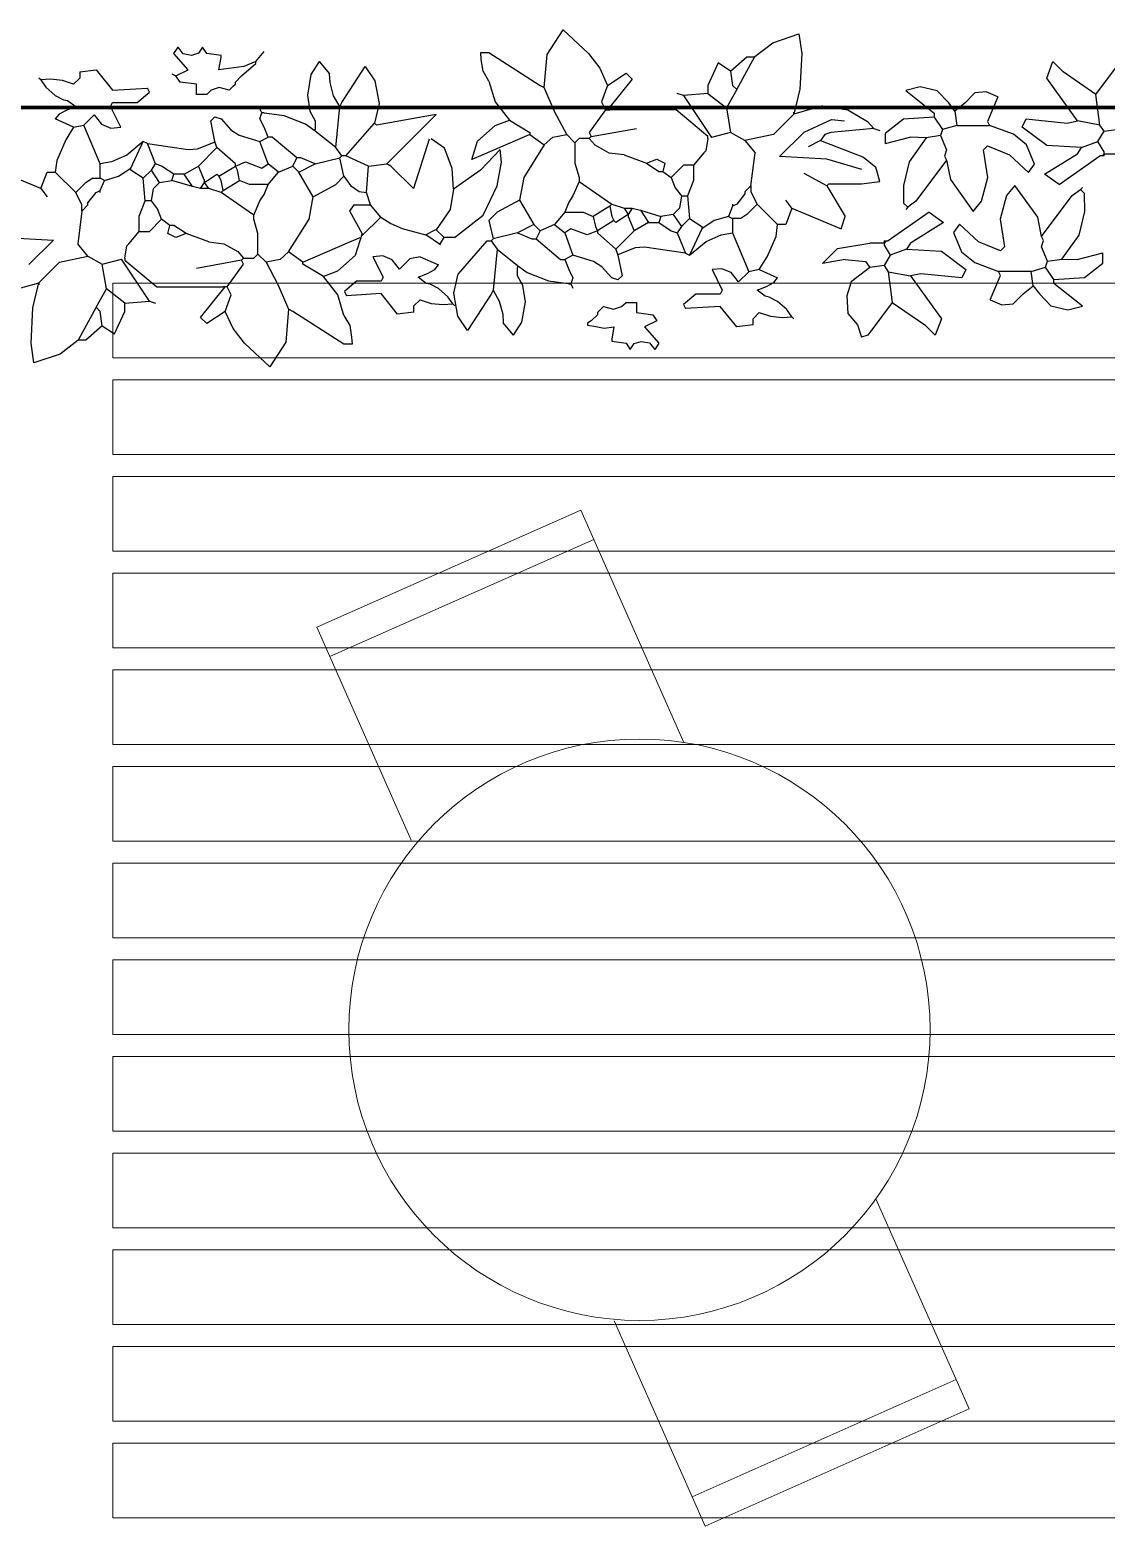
# Model space of a CAD drawing. Header units: inches. Extents: x 140.5 to 186.8, y 19 to 37.2.
# Drawn here: x 151.323 to 152.999, y 30.666 to 32.997 of the extents above; entities that cross this region are included whole.
import ezdxf

# ---------------------------------------------------------------- set-up
doc = ezdxf.new("R2010")
doc.units = ezdxf.units.IN
doc.header["$MEASUREMENT"] = 0
doc.layers.add('A-FLOR-FTPT', color=6, linetype='Continuous', lineweight=70)
doc.layers.add('A-FURN', color=8, linetype='Continuous', lineweight=18)
doc.layers.add('VERDE_siepe', color=96, linetype='Continuous')

# ---------------------------------------------------------------- blocks, each defined once
blk = doc.blocks.new('tavolo')
at = {"layer": 'A-FURN'}
for p, q in [((78.3228, -78.0557), (77.9115, -78.2382)), ((78.4757, -79.5469), (78.887, -79.3645))]:
    blk.add_line(p, q, dxfattribs=at)
for points in [[(78.4631, -78.372), (78.3026, -78.01), (77.8912, -78.1925), (78.0382, -78.5239)], [(78.3541, -79.2727), (78.496, -79.5926), (78.9073, -79.4102), (78.7621, -79.0828)]]:
    blk.add_lwpolyline(points, dxfattribs=at)
blk.add_circle((78.3938, -78.8194), 0.4528, dxfattribs=at)

msp = doc.modelspace()

# ---------------------------------------------------------------- linework, layer by layer
at = {"layer": 'A-FLOR-FTPT'}
msp.add_line((154.5176, 32.8759), (145.4476, 32.8759), dxfattribs=at)
at = {"layer": 'A-FURN'}
for p, q in [((154.0976, 32.6022), (151.4519, 32.6022)), ((151.4519, 32.4859), (151.4519, 32.6022)), ((151.4519, 32.4859), (154.0976, 32.4859)), ((154.0976, 32.4516), (151.4519, 32.4516)), ((151.4519, 32.3353), (151.4519, 32.4516)), ((151.4519, 32.3353), (154.0976, 32.3353)), ((154.0976, 32.301), (151.4519, 32.301)), ((151.4519, 32.1847), (151.4519, 32.301)), ((151.4519, 32.1847), (154.0976, 32.1847)), ((154.0976, 32.1504), (151.4519, 32.1504)), ((151.4519, 32.0341), (151.4519, 32.1504)), ((151.4519, 32.0341), (154.0976, 32.0341)), ((154.0976, 31.9999), (151.4519, 31.9999)), ((151.4519, 31.8835), (151.4519, 31.9999)), ((151.4519, 31.8835), (154.0976, 31.8835)), ((154.0976, 31.8493), (151.4519, 31.8493)), ((151.4519, 31.7329), (151.4519, 31.8493)), ((151.4519, 31.7329), (154.0976, 31.7329)), ((154.0976, 31.6987), (151.4519, 31.6987)), ((151.4519, 31.5823), (151.4519, 31.6987)), ((151.4519, 31.5823), (154.0976, 31.5823)), ((154.0976, 31.5481), (151.4519, 31.5481)), ((151.4519, 31.4317), (151.4519, 31.5481)), ((151.4519, 31.4317), (154.0976, 31.4317)), ((154.0976, 31.3975), (151.4519, 31.3975)), ((151.4519, 31.2812), (151.4519, 31.3975)), ((151.4519, 31.2812), (154.0976, 31.2812)), ((154.0976, 31.2469), (151.4519, 31.2469)), ((151.4519, 31.1306), (151.4519, 31.2469)), ((151.4519, 31.1306), (154.0976, 31.1306)), ((154.0976, 31.0963), (151.4519, 31.0963)), ((151.4519, 30.98), (151.4519, 31.0963)), ((151.4519, 30.98), (154.0976, 30.98)), ((154.0976, 30.9458), (151.4519, 30.9458)), ((151.4519, 30.8294), (151.4519, 30.9458)), ((151.4519, 30.8294), (154.0976, 30.8294)), ((154.0976, 30.7952), (151.4519, 30.7952)), ((151.4519, 30.6788), (151.4519, 30.7952)), ((151.4519, 30.6788), (154.0976, 30.6788))]:
    msp.add_line(p, q, dxfattribs=at)
at = {"layer": 'VERDE_siepe'}
for p, q in [((152.1283, 32.9582), (152.1532, 32.9966)), ((152.1532, 32.9966), (152.1927, 32.9598)), ((152.4798, 32.9767), (152.5208, 32.9905)), ((152.5208, 32.9905), (152.5252, 32.9598)), ((151.547, 32.96), (151.5534, 32.9696)), ((151.5694, 32.9345), (151.547, 32.96)), ((151.5615, 32.9592), (151.5534, 32.9696)), ((151.5746, 32.9569), (151.5615, 32.9592)), ((151.5855, 32.9603), (151.5746, 32.9569)), ((151.5917, 32.9696), (151.5855, 32.9603)), ((151.5981, 32.96), (151.5917, 32.9696)), ((151.6204, 32.9568), (151.5981, 32.96)), ((151.6204, 32.9536), (151.6204, 32.9568)), ((151.6746, 32.9473), (151.6874, 32.9632)), ((152.025, 32.9612), (152.0378, 32.9612)), ((152.0258, 32.9506), (152.025, 32.9612)), ((152.0378, 32.9612), (152.1175, 32.9102)), ((152.1239, 32.907), (152.1283, 32.9582)), ((152.1927, 32.9598), (152.2103, 32.9368)), ((152.4141, 32.9325), (152.4396, 32.9549)), ((152.4237, 32.9038), (152.4519, 32.9552)), ((152.4396, 32.9549), (152.4524, 32.9549)), ((152.4519, 32.9552), (152.4798, 32.9767)), ((152.5252, 32.9598), (152.5222, 32.9045)), ((151.4003, 32.9313), (151.4259, 32.9345)), ((151.4259, 32.9345), (151.4514, 32.9026)), ((151.5502, 32.9249), (151.5694, 32.9345)), ((151.6172, 32.9345), (151.6204, 32.9536)), ((151.6323, 32.9363), (151.6172, 32.9345)), ((151.6557, 32.9398), (151.6323, 32.9363)), ((151.6523, 32.9249), (151.6746, 32.9441)), ((151.6746, 32.9473), (151.6557, 32.9398)), ((151.6746, 32.9441), (151.6746, 32.9473)), ((151.7735, 32.9473), (151.7603, 32.9272)), ((151.7735, 32.9473), (151.7894, 32.9281)), ((151.8085, 32.8835), (151.845, 32.9398)), ((151.845, 32.9398), (151.86, 32.9175)), ((152.0287, 32.9322), (152.0258, 32.9506)), ((152.0378, 32.9166), (152.0287, 32.9322)), ((152.2103, 32.9368), (152.2227, 32.9102)), ((152.395, 32.9453), (152.379, 32.9102)), ((152.4141, 32.9325), (152.395, 32.9453)), ((152.4141, 32.9325), (152.4173, 32.9102)), ((152.9067, 32.9217), (152.9163, 32.9473)), ((152.9322, 32.9313), (152.9163, 32.9473)), ((152.9833, 32.8962), (153.0215, 32.9473)), ((151.3398, 32.9186), (151.3366, 32.9217)), ((151.3545, 32.9198), (151.3397, 32.9186)), ((151.3397, 32.9186), (151.3475, 32.9075)), ((151.3733, 32.9179), (151.3545, 32.9198)), ((151.3908, 32.9122), (151.3733, 32.9179)), ((151.4003, 32.9217), (151.3908, 32.9122)), ((151.4003, 32.9313), (151.4003, 32.9217)), ((151.5439, 32.9281), (151.5502, 32.9249)), ((151.5566, 32.9154), (151.5502, 32.9249)), ((151.5821, 32.9122), (151.5566, 32.9154)), ((151.5821, 32.8962), (151.5821, 32.9122)), ((151.6395, 32.909), (151.6332, 32.9026)), ((151.6395, 32.909), (151.6427, 32.9122)), ((151.6427, 32.9154), (151.6523, 32.9249)), ((151.6427, 32.9122), (151.6427, 32.9154)), ((151.7603, 32.9272), (151.7549, 32.8952)), ((151.7903, 32.9146), (151.7894, 32.9281)), ((151.7958, 32.8941), (151.7903, 32.9146)), ((151.86, 32.9175), (151.8666, 32.8821)), ((152.0378, 32.9166), (152.0474, 32.8847)), ((152.1175, 32.9102), (152.1239, 32.907)), ((152.2227, 32.9102), (152.2132, 32.8847)), ((152.2227, 32.9102), (152.2515, 32.9293)), ((152.261, 32.9198), (152.2227, 32.8719)), ((152.2515, 32.9293), (152.261, 32.9198)), ((152.379, 32.9102), (152.379, 32.8974)), ((152.4173, 32.9102), (152.4237, 32.9038)), ((152.9546, 32.8548), (152.9067, 32.9217)), ((152.9833, 32.8962), (152.9322, 32.9313)), ((151.3475, 32.9075), (151.3621, 32.8946)), ((151.3621, 32.8946), (151.375, 32.8879)), ((151.375, 32.8879), (151.3812, 32.8867)), ((151.3812, 32.8867), (151.394, 32.8771)), ((151.4514, 32.9026), (151.5056, 32.9058)), ((151.4896, 32.8835), (151.5088, 32.8994)), ((151.5088, 32.8994), (151.5056, 32.9058)), ((151.5981, 32.8962), (151.5821, 32.8962)), ((151.6051, 32.9027), (151.5981, 32.8962)), ((151.6176, 32.9067), (151.6051, 32.9027)), ((151.6332, 32.9026), (151.6176, 32.9067)), ((151.7549, 32.8952), (151.7587, 32.8701)), ((151.8054, 32.8771), (151.7958, 32.8941)), ((152.14, 32.8693), (152.1239, 32.907)), ((152.3407, 32.8943), (152.3312, 32.8974)), ((152.379, 32.8974), (152.3407, 32.8943)), ((152.3407, 32.8943), (152.3844, 32.8288)), ((152.379, 32.8974), (152.4077, 32.8751)), ((152.4237, 32.9038), (152.4077, 32.8751)), ((152.5222, 32.9045), (152.513, 32.8656)), ((152.7098, 32.9079), (152.687, 32.9021)), ((152.687, 32.9021), (152.7316, 32.867)), ((152.7361, 32.9017), (152.7098, 32.9079)), ((152.754, 32.8829), (152.7361, 32.9017)), ((152.7947, 32.8987), (152.7795, 32.8829)), ((152.8123, 32.9002), (152.7947, 32.8987)), ((152.8305, 32.8925), (152.8123, 32.9002)), ((152.8305, 32.8925), (152.8145, 32.8542)), ((152.9896, 32.8484), (152.9833, 32.8962)), ((151.368, 32.8652), (151.3621, 32.858)), ((151.3791, 32.8713), (151.368, 32.8652)), ((151.394, 32.8771), (151.3791, 32.8713)), ((151.4067, 32.8484), (151.4227, 32.8643)), ((151.4227, 32.8643), (151.4342, 32.8498)), ((151.4482, 32.8771), (151.4514, 32.8835)), ((151.4641, 32.8452), (151.4482, 32.8771)), ((151.4514, 32.8835), (151.4896, 32.8835)), ((151.6842, 32.8675), (151.681, 32.8739)), ((151.681, 32.858), (151.6842, 32.8675)), ((151.6874, 32.8675), (151.6842, 32.8675)), ((151.7189, 32.8627), (151.6842, 32.8675)), ((151.7522, 32.8496), (151.7189, 32.8627)), ((151.7587, 32.8701), (151.7671, 32.8548)), ((151.799, 32.8133), (151.8054, 32.8771)), ((151.8054, 32.8771), (151.8085, 32.8835)), ((151.8666, 32.8821), (151.8596, 32.8516)), ((151.9557, 32.8648), (151.8628, 32.8484)), ((151.8787, 32.7878), (151.9557, 32.8648)), ((152.0474, 32.8847), (152.0697, 32.856)), ((152.159, 32.8337), (152.14, 32.8693)), ((152.2196, 32.8719), (152.194, 32.8368)), ((152.2132, 32.8847), (152.2196, 32.8719)), ((152.2196, 32.8719), (152.2227, 32.8719)), ((152.2227, 32.8719), (152.2259, 32.8719)), ((152.3293, 32.8719), (152.2259, 32.8719)), ((152.379, 32.8305), (152.3293, 32.8719)), ((152.4077, 32.8751), (152.4141, 32.8368)), ((152.513, 32.8656), (152.4811, 32.8337)), ((152.5576, 32.8783), (152.513, 32.8656)), ((152.513, 32.8656), (152.513, 32.8687)), ((152.5576, 32.8783), (152.5969, 32.8723)), ((152.5969, 32.8723), (152.6277, 32.8539)), ((152.7316, 32.867), (152.7316, 32.8606)), ((152.7635, 32.8702), (152.754, 32.8829)), ((152.7795, 32.8829), (152.7635, 32.8702)), ((152.7635, 32.8702), (152.7667, 32.8479)), ((151.3908, 32.8452), (151.3621, 32.858)), ((151.3908, 32.8452), (151.3785, 32.8253)), ((151.3908, 32.8452), (151.4067, 32.8484)), ((151.4322, 32.7878), (151.4067, 32.8484)), ((151.4342, 32.8498), (151.4488, 32.8437)), ((151.4488, 32.8437), (151.4641, 32.8452)), ((151.6045, 32.8548), (151.6108, 32.8612)), ((151.6108, 32.8229), (151.6045, 32.8548)), ((151.6108, 32.8612), (151.6204, 32.858)), ((151.6204, 32.858), (151.6356, 32.841)), ((151.6356, 32.841), (151.6487, 32.8325)), ((151.6874, 32.8452), (151.681, 32.858)), ((151.6937, 32.8293), (151.6874, 32.8452)), ((151.7671, 32.8388), (151.7522, 32.8496)), ((151.7671, 32.8548), (151.7671, 32.842)), ((151.7671, 32.8388), (151.7671, 32.842)), ((151.799, 32.8133), (151.7671, 32.8388)), ((151.8149, 32.8006), (151.8596, 32.8516)), ((151.8628, 32.8484), (151.8596, 32.8516)), ((152.0199, 32.8232), (152.0477, 32.8478)), ((152.0477, 32.8478), (152.0697, 32.856)), ((152.0697, 32.856), (152.1016, 32.8368)), ((152.1972, 32.8305), (152.2674, 32.8432)), ((152.5286, 32.8374), (152.5714, 32.8571)), ((152.6373, 32.8432), (152.5704, 32.8368)), ((152.5714, 32.8571), (152.5915, 32.8551)), ((152.6277, 32.8539), (152.6373, 32.8432)), ((152.6373, 32.8432), (152.6469, 32.84)), ((152.6838, 32.8574), (152.6551, 32.8351)), ((152.7316, 32.8606), (152.6838, 32.8574)), ((152.7316, 32.8606), (152.7444, 32.8415)), ((152.7444, 32.8415), (152.7412, 32.8319)), ((152.7667, 32.8479), (152.7444, 32.8415)), ((152.7667, 32.8479), (152.8177, 32.8479)), ((152.8145, 32.8542), (152.8177, 32.8479)), ((152.8548, 32.8342), (152.8177, 32.8479)), ((152.8685, 32.8452), (152.8748, 32.858)), ((152.9067, 32.8165), (152.8685, 32.8452)), ((152.8748, 32.858), (152.9386, 32.8516)), ((152.9386, 32.8516), (152.9546, 32.8548)), ((152.9896, 32.8484), (152.9546, 32.8548)), ((152.9864, 32.8229), (152.996, 32.8388)), ((152.996, 32.8388), (152.9896, 32.8484)), ((152.996, 32.8388), (153.0183, 32.842)), ((151.3785, 32.8253), (151.3645, 32.7934)), ((151.4992, 32.8229), (151.4734, 32.8013)), ((151.4801, 32.7814), (151.4992, 32.8229)), ((151.5056, 32.8197), (151.4992, 32.8229)), ((151.5056, 32.8197), (151.5694, 32.8101)), ((151.5183, 32.7878), (151.5056, 32.8197)), ((151.5838, 32.8113), (151.6111, 32.8222)), ((151.614, 32.8133), (151.6108, 32.8229)), ((151.6487, 32.8325), (151.681, 32.8229)), ((151.681, 32.8229), (151.6937, 32.8293)), ((151.6937, 32.7878), (151.681, 32.8229)), ((151.7001, 32.8293), (151.6937, 32.8293)), ((151.7384, 32.7974), (151.7001, 32.8293)), ((151.9446, 32.8264), (151.9202, 32.7495)), ((151.9687, 32.8125), (151.9476, 32.8271)), ((152.0109, 32.7949), (152.0199, 32.8232)), ((152.1016, 32.8337), (152.0282, 32.8018)), ((152.1239, 32.8177), (152.092, 32.7667)), ((152.1016, 32.8368), (152.1016, 32.8337)), ((152.1016, 32.8337), (152.1239, 32.8177)), ((152.1239, 32.8177), (152.1371, 32.8294)), ((152.1371, 32.8294), (152.159, 32.8337)), ((152.159, 32.8337), (152.1717, 32.8209)), ((152.1781, 32.8273), (152.1717, 32.8209)), ((152.1717, 32.8209), (152.1717, 32.789)), ((152.194, 32.8273), (152.1781, 32.8273)), ((152.194, 32.8368), (152.1972, 32.8305)), ((152.1972, 32.8305), (152.194, 32.8273)), ((152.203, 32.8171), (152.194, 32.8273)), ((152.2249, 32.8048), (152.203, 32.8171)), ((152.379, 32.8273), (152.3758, 32.8081)), ((152.379, 32.8273), (152.379, 32.8305)), ((152.4141, 32.8368), (152.3844, 32.8288)), ((152.4364, 32.8241), (152.4141, 32.8368)), ((152.4811, 32.8337), (152.4364, 32.8241)), ((152.4364, 32.8241), (152.4524, 32.805)), ((152.4903, 32.7994), (152.5286, 32.8374)), ((152.5544, 32.8241), (152.5353, 32.8145)), ((152.5608, 32.8337), (152.5544, 32.8241)), ((152.5544, 32.8241), (152.5799, 32.8145)), ((152.5704, 32.8368), (152.5608, 32.8337)), ((152.6551, 32.8351), (152.6551, 32.8192)), ((152.6951, 32.8296), (152.6551, 32.8192)), ((152.7189, 32.8287), (152.6922, 32.7913)), ((152.7189, 32.8287), (152.6951, 32.8296)), ((152.7412, 32.8319), (152.7189, 32.8287)), ((152.7412, 32.8319), (152.7508, 32.8096)), ((152.8145, 32.816), (152.8082, 32.8096)), ((152.8145, 32.816), (152.8489, 32.802)), ((152.8753, 32.8174), (152.8548, 32.8342)), ((152.8879, 32.7873), (152.8753, 32.8174)), ((152.9609, 32.8133), (152.9067, 32.8165)), ((152.9609, 32.8133), (152.9864, 32.8229)), ((152.996, 32.8069), (152.9864, 32.8229)), ((151.3645, 32.7934), (151.3621, 32.7751)), ((151.4734, 32.8013), (151.45, 32.7909)), ((151.5694, 32.8101), (151.5838, 32.8113)), ((151.5853, 32.7846), (151.614, 32.8133)), ((151.6427, 32.7878), (151.614, 32.8133)), ((151.732, 32.7846), (151.7384, 32.7974)), ((151.7448, 32.7974), (151.7384, 32.7974)), ((151.7671, 32.7878), (151.7448, 32.7974)), ((151.7671, 32.7878), (151.8054, 32.7974)), ((151.8085, 32.8006), (151.799, 32.8133)), ((151.8054, 32.7974), (151.8085, 32.8006)), ((151.8117, 32.7687), (151.8054, 32.7974)), ((151.8149, 32.8006), (151.8085, 32.8006)), ((151.85, 32.7846), (151.8149, 32.8006)), ((151.9804, 32.7806), (151.9687, 32.8125)), ((152.0282, 32.8018), (152.0109, 32.7949)), ((152.0551, 32.8101), (152.0248, 32.7782)), ((152.0575, 32.7904), (152.0551, 32.8101)), ((152.2483, 32.8018), (152.2249, 32.8048)), ((152.2483, 32.8018), (152.2833, 32.789)), ((152.2833, 32.789), (152.2993, 32.7954)), ((152.2993, 32.7954), (152.312, 32.789)), ((152.3726, 32.805), (152.3567, 32.7858)), ((152.3758, 32.8081), (152.3726, 32.805)), ((152.446, 32.7539), (152.4524, 32.805)), ((152.5642, 32.7953), (152.4903, 32.7994)), ((152.6187, 32.779), (152.5642, 32.7953)), ((152.5799, 32.8145), (152.6214, 32.7986)), ((152.6214, 32.7986), (152.6405, 32.7826)), ((152.7508, 32.7936), (152.7029, 32.7299)), ((152.7508, 32.8096), (152.7476, 32.8)), ((152.7476, 32.8), (152.7508, 32.7936)), ((152.7508, 32.7936), (152.7566, 32.7637)), ((152.8152, 32.7667), (152.8082, 32.8096)), ((152.8489, 32.802), (152.8783, 32.7745)), ((152.9035, 32.7719), (152.9546, 32.8038)), ((152.9259, 32.7559), (152.9896, 32.8006)), ((152.9546, 32.8038), (152.9609, 32.8133)), ((152.9928, 32.8006), (152.9896, 32.8006)), ((152.9928, 32.8006), (152.996, 32.8038)), ((152.996, 32.8006), (152.9928, 32.8006)), ((152.996, 32.8038), (152.996, 32.8069)), ((152.996, 32.8006), (152.996, 32.8038)), ((152.996, 32.8038), (153.0183, 32.8038)), ((151.3398, 32.7495), (151.2632, 32.7814)), ((151.3398, 32.7495), (151.3493, 32.7751)), ((151.3493, 32.7751), (151.3621, 32.7751)), ((151.394, 32.7432), (151.3621, 32.7751)), ((151.45, 32.7909), (151.4322, 32.7878)), ((151.4322, 32.7655), (151.4322, 32.7878)), ((151.4386, 32.7623), (151.4609, 32.7687)), ((151.4609, 32.7687), (151.4801, 32.7814)), ((151.4801, 32.7782), (151.4801, 32.7814)), ((151.4992, 32.7655), (151.4801, 32.7782)), ((151.4992, 32.7655), (151.512, 32.7782)), ((151.512, 32.7782), (151.5183, 32.7878)), ((151.5247, 32.7591), (151.512, 32.7782)), ((151.5279, 32.7846), (151.5183, 32.7878)), ((151.547, 32.7719), (151.5279, 32.7846)), ((151.5439, 32.7623), (151.547, 32.7719)), ((151.563, 32.7719), (151.547, 32.7719)), ((151.563, 32.7719), (151.5853, 32.7846)), ((151.5757, 32.7527), (151.563, 32.7719)), ((151.5949, 32.7623), (151.5853, 32.7846)), ((151.5949, 32.7591), (151.614, 32.7719)), ((151.614, 32.7719), (151.6172, 32.7687)), ((151.6172, 32.7687), (151.6427, 32.7846)), ((151.6204, 32.7623), (151.6172, 32.7687)), ((151.6427, 32.7846), (151.6587, 32.791)), ((151.6427, 32.7846), (151.6427, 32.7878)), ((151.6459, 32.7782), (151.6427, 32.7846)), ((151.6491, 32.7623), (151.6459, 32.7782)), ((151.6587, 32.791), (151.6842, 32.7814)), ((151.6842, 32.7814), (151.6937, 32.7878)), ((151.7097, 32.7751), (151.6937, 32.7878)), ((151.6937, 32.7559), (151.7097, 32.7751)), ((151.7097, 32.7751), (151.732, 32.7846)), ((151.7416, 32.7751), (151.732, 32.7846)), ((151.7416, 32.7751), (151.7671, 32.7878)), ((151.7639, 32.7368), (151.7416, 32.7751)), ((151.799, 32.7559), (151.8117, 32.7687)), ((151.8117, 32.7687), (151.8223, 32.7541)), ((151.8468, 32.7432), (151.85, 32.7846)), ((151.85, 32.7846), (151.8787, 32.7878)), ((151.8851, 32.7846), (151.8787, 32.7878)), ((151.9202, 32.7495), (151.8851, 32.7846)), ((151.9827, 32.7488), (151.9804, 32.7806)), ((152.0248, 32.7782), (151.9827, 32.7488)), ((152.0505, 32.7537), (152.0575, 32.7904)), ((152.1717, 32.789), (152.1781, 32.7667)), ((152.2833, 32.789), (152.3025, 32.7763)), ((152.3025, 32.7763), (152.3089, 32.7763)), ((152.312, 32.789), (152.3089, 32.7763)), ((152.3089, 32.7763), (152.3216, 32.7667)), ((152.3407, 32.7858), (152.3216, 32.7667)), ((152.3567, 32.7858), (152.3407, 32.7858)), ((152.3567, 32.7858), (152.3567, 32.7619)), ((152.564, 32.7539), (152.5289, 32.7731)), ((152.6469, 32.7603), (152.6405, 32.7826)), ((152.6922, 32.7913), (152.6834, 32.7545)), ((152.8783, 32.7745), (152.8879, 32.7873)), ((152.9259, 32.7559), (152.9035, 32.7719)), ((151.3398, 32.7495), (151.3493, 32.7368)), ((151.394, 32.7432), (151.4099, 32.7591)), ((151.4099, 32.7591), (151.4195, 32.7655)), ((151.4195, 32.7655), (151.4322, 32.7655)), ((151.4259, 32.7432), (151.4322, 32.7464)), ((151.4386, 32.7623), (151.4322, 32.7655)), ((151.4322, 32.7464), (151.4386, 32.7623)), ((151.4322, 32.7432), (151.4322, 32.7464)), ((151.5024, 32.7304), (151.4992, 32.7655)), ((151.512, 32.7304), (151.5151, 32.7495)), ((151.5151, 32.7495), (151.5247, 32.7591)), ((151.5247, 32.7591), (151.5439, 32.7623)), ((151.5757, 32.7527), (151.5439, 32.7623)), ((151.5885, 32.7495), (151.5757, 32.7527)), ((151.5885, 32.7495), (151.5949, 32.7591)), ((151.6013, 32.7495), (151.5885, 32.7495)), ((151.5949, 32.7591), (151.5949, 32.7623)), ((151.6013, 32.7495), (151.5949, 32.7591)), ((151.6204, 32.7432), (151.6013, 32.7495)), ((151.6236, 32.7464), (151.6204, 32.7623)), ((151.6204, 32.7432), (151.6236, 32.7464)), ((151.6236, 32.7464), (151.6491, 32.7623)), ((151.665, 32.7559), (151.6491, 32.7623)), ((151.6937, 32.7559), (151.665, 32.7559)), ((151.6874, 32.74), (151.6937, 32.7559)), ((151.7639, 32.7368), (151.799, 32.7559)), ((151.8223, 32.7541), (151.8355, 32.7449)), ((151.9827, 32.7488), (151.9775, 32.717)), ((152.0286, 32.7081), (152.0505, 32.7537)), ((152.092, 32.7667), (152.0856, 32.7316)), ((152.1781, 32.7603), (152.1685, 32.738)), ((152.1781, 32.7667), (152.1781, 32.7603)), ((152.1781, 32.7603), (152.2291, 32.7252)), ((152.3216, 32.7667), (152.328, 32.7507)), ((152.328, 32.7507), (152.3376, 32.738)), ((152.3567, 32.7619), (152.3471, 32.738)), ((152.446, 32.7539), (152.4364, 32.7444)), ((152.446, 32.7539), (152.446, 32.7444)), ((152.564, 32.7539), (152.5672, 32.7571)), ((152.564, 32.7539), (152.5927, 32.7061)), ((152.5672, 32.7571), (152.6182, 32.7571)), ((152.6182, 32.7571), (152.6469, 32.7603)), ((152.6834, 32.7545), (152.6838, 32.7267)), ((152.7566, 32.7637), (152.7922, 32.7139)), ((152.805, 32.7299), (152.8152, 32.7667)), ((152.8571, 32.7545), (152.8443, 32.7385)), ((152.8927, 32.7047), (152.8571, 32.7545)), ((152.9464, 32.7385), (152.9591, 32.7481)), ((152.9591, 32.7481), (152.9623, 32.7513)), ((152.9655, 32.7417), (152.9591, 32.7481)), ((151.4035, 32.724), (151.394, 32.7432)), ((151.4035, 32.7145), (151.4131, 32.724)), ((151.4035, 32.7145), (151.4035, 32.724)), ((151.4131, 32.7272), (151.4259, 32.7432)), ((151.4131, 32.724), (151.4131, 32.7272)), ((151.4928, 32.7065), (151.5024, 32.7304)), ((151.512, 32.7304), (151.5024, 32.7304)), ((151.5215, 32.7177), (151.512, 32.7304)), ((151.6714, 32.7081), (151.6204, 32.7432)), ((151.6714, 32.7081), (151.681, 32.7304)), ((151.681, 32.7304), (151.6874, 32.74)), ((151.7575, 32.7017), (151.7639, 32.7368)), ((151.8213, 32.7145), (151.8277, 32.724)), ((151.8277, 32.724), (151.8532, 32.724)), ((151.8355, 32.7449), (151.8468, 32.7432)), ((151.8532, 32.724), (151.8468, 32.7432)), ((151.8691, 32.7049), (151.8532, 32.724)), ((152.0856, 32.7316), (152.0505, 32.7125)), ((152.0856, 32.7316), (152.1079, 32.6933)), ((152.1622, 32.7284), (152.1558, 32.7125)), ((152.1685, 32.738), (152.1622, 32.7284)), ((152.2259, 32.722), (152.2004, 32.7061)), ((152.2291, 32.7252), (152.2259, 32.722)), ((152.2259, 32.722), (152.2291, 32.7061)), ((152.2291, 32.7252), (152.2483, 32.7189)), ((152.3376, 32.738), (152.3344, 32.7189)), ((152.3376, 32.738), (152.3471, 32.738)), ((152.3471, 32.738), (152.3503, 32.7029)), ((152.4173, 32.722), (152.4109, 32.7061)), ((152.4173, 32.7252), (152.4173, 32.722)), ((152.4237, 32.7252), (152.4173, 32.722)), ((152.4364, 32.7412), (152.4237, 32.7252)), ((152.4364, 32.7444), (152.4364, 32.7412)), ((152.4556, 32.7252), (152.4396, 32.7093)), ((152.446, 32.7444), (152.4556, 32.7252)), ((152.4556, 32.7252), (152.4874, 32.6933)), ((152.5098, 32.7189), (152.5002, 32.7316)), ((152.6838, 32.7267), (152.6902, 32.7203)), ((152.7029, 32.7299), (152.6902, 32.7203)), ((152.7922, 32.7139), (152.805, 32.7299)), ((152.8443, 32.7385), (152.8341, 32.7017)), ((152.8985, 32.6747), (152.9464, 32.7385)), ((152.9659, 32.7139), (152.9655, 32.7417)), ((151.4035, 32.7145), (151.3972, 32.6634)), ((151.4928, 32.6826), (151.4928, 32.7065)), ((151.5088, 32.6826), (151.5279, 32.7017)), ((151.5279, 32.7017), (151.5215, 32.7177)), ((151.5407, 32.6921), (151.5279, 32.7017)), ((151.6714, 32.7017), (151.6714, 32.7081)), ((151.6778, 32.6794), (151.6714, 32.7017)), ((151.7256, 32.6507), (151.7575, 32.7017)), ((151.8404, 32.6794), (151.8213, 32.7145)), ((151.8404, 32.6762), (151.8691, 32.7049)), ((151.8691, 32.7049), (151.8851, 32.6953)), ((151.9775, 32.717), (151.9558, 32.6851)), ((151.9839, 32.673), (152.0286, 32.7081)), ((152.0505, 32.7125), (152.0378, 32.6997)), ((152.0378, 32.6997), (152.0442, 32.671)), ((152.1558, 32.7125), (152.1398, 32.6933)), ((152.1558, 32.7125), (152.1845, 32.7125)), ((152.1845, 32.7125), (152.2004, 32.7061)), ((152.2004, 32.7061), (152.2036, 32.6902)), ((152.2323, 32.6997), (152.2068, 32.6838)), ((152.2291, 32.7061), (152.2323, 32.6997)), ((152.2355, 32.6965), (152.2323, 32.6997)), ((152.2546, 32.7093), (152.2355, 32.6965)), ((152.2483, 32.7189), (152.2546, 32.7093)), ((152.2483, 32.7189), (152.261, 32.7189)), ((152.261, 32.7189), (152.2546, 32.7093)), ((152.2546, 32.7093), (152.2546, 32.7061)), ((152.2546, 32.7061), (152.2642, 32.6838)), ((152.261, 32.7189), (152.2738, 32.7157)), ((152.2738, 32.7157), (152.3057, 32.7061)), ((152.2738, 32.7157), (152.2865, 32.6965)), ((152.3057, 32.7061), (152.3025, 32.6965)), ((152.3248, 32.7093), (152.3057, 32.7061)), ((152.3344, 32.7189), (152.3248, 32.7093)), ((152.3248, 32.7093), (152.3376, 32.6902)), ((152.3503, 32.7029), (152.3376, 32.6902)), ((152.3503, 32.7029), (152.3694, 32.6902)), ((152.3886, 32.6997), (152.3694, 32.687)), ((152.4109, 32.7061), (152.3886, 32.6997)), ((152.4109, 32.7061), (152.4173, 32.7029)), ((152.43, 32.7029), (152.4173, 32.7029)), ((152.4173, 32.7029), (152.4173, 32.6806)), ((152.4396, 32.7093), (152.43, 32.7029)), ((152.5098, 32.7189), (152.5002, 32.6933)), ((152.5098, 32.7189), (152.5863, 32.687)), ((152.5863, 32.687), (152.5927, 32.7061)), ((152.7234, 32.7125), (152.6597, 32.6678)), ((152.6902, 32.7203), (152.687, 32.7171)), ((152.7234, 32.7125), (152.7458, 32.6965)), ((152.8341, 32.7017), (152.8411, 32.6588)), ((152.8985, 32.6747), (152.8927, 32.7047)), ((152.9571, 32.6771), (152.9659, 32.7139)), ((151.4769, 32.6634), (151.4928, 32.6826)), ((151.4928, 32.6826), (151.5088, 32.6826)), ((151.5375, 32.6794), (151.5407, 32.6921)), ((151.5502, 32.673), (151.5375, 32.6794)), ((151.547, 32.6921), (151.5407, 32.6921)), ((151.5662, 32.6794), (151.547, 32.6921)), ((151.5662, 32.6794), (151.5502, 32.673)), ((151.6013, 32.6666), (151.5662, 32.6794)), ((151.6778, 32.6475), (151.6778, 32.6794)), ((151.8404, 32.6794), (151.8296, 32.6452)), ((151.8404, 32.6762), (151.8404, 32.6794)), ((151.8851, 32.6953), (151.9025, 32.6875)), ((151.9025, 32.6875), (151.9411, 32.6771)), ((151.939, 32.6776), (151.9552, 32.6858)), ((151.9411, 32.6771), (151.9622, 32.6623)), ((151.9552, 32.6858), (151.968, 32.673)), ((152.0824, 32.6806), (152.0442, 32.671)), ((152.1079, 32.6933), (152.0824, 32.6806)), ((152.0824, 32.6806), (152.1048, 32.671)), ((152.1079, 32.6933), (152.1175, 32.6838)), ((152.1175, 32.6838), (152.1111, 32.671)), ((152.1398, 32.6933), (152.1175, 32.6838)), ((152.1398, 32.6933), (152.1558, 32.6806)), ((152.1653, 32.687), (152.1558, 32.6806)), ((152.1558, 32.6806), (152.1685, 32.6455)), ((152.1909, 32.6774), (152.1653, 32.687)), ((152.2068, 32.6838), (152.1909, 32.6774)), ((152.2036, 32.6902), (152.2068, 32.6838)), ((152.2068, 32.6838), (152.2068, 32.6806)), ((152.2068, 32.6806), (152.2355, 32.6551)), ((152.2642, 32.6838), (152.2355, 32.6551)), ((152.2865, 32.6965), (152.2642, 32.6838)), ((152.2865, 32.6965), (152.3025, 32.6965)), ((152.3025, 32.6965), (152.3216, 32.6838)), ((152.3216, 32.6838), (152.3312, 32.6806)), ((152.3376, 32.6902), (152.3312, 32.6806)), ((152.3312, 32.6806), (152.3439, 32.6487)), ((152.3694, 32.687), (152.3503, 32.6455)), ((152.3694, 32.6902), (152.3694, 32.687)), ((152.3761, 32.6671), (152.3995, 32.6775)), ((152.3995, 32.6775), (152.4173, 32.6806)), ((152.4173, 32.6806), (152.4428, 32.62)), ((152.471, 32.6431), (152.485, 32.675)), ((152.485, 32.675), (152.4874, 32.6933)), ((152.5002, 32.6933), (152.4874, 32.6933)), ((152.7458, 32.6965), (152.6947, 32.6646)), ((152.771, 32.6939), (152.7614, 32.6811)), ((152.7614, 32.6811), (152.774, 32.651)), ((152.8004, 32.6664), (152.771, 32.6939)), ((152.9304, 32.6397), (152.9571, 32.6771)), ((151.2853, 32.6731), (151.3592, 32.669)), ((151.3592, 32.669), (151.321, 32.631)), ((151.4131, 32.6443), (151.3972, 32.6634)), ((151.4705, 32.6411), (151.4737, 32.6602)), ((151.4737, 32.6602), (151.4769, 32.6634)), ((151.6013, 32.6666), (151.6246, 32.6636)), ((151.6246, 32.6636), (151.6465, 32.6513)), ((151.748, 32.6347), (151.8213, 32.6666)), ((151.8213, 32.6666), (151.8373, 32.673)), ((151.9616, 32.6634), (151.968, 32.673)), ((151.9839, 32.673), (151.968, 32.673)), ((152.0346, 32.6678), (151.9899, 32.6168)), ((152.0346, 32.6678), (152.041, 32.6678)), ((152.0442, 32.671), (152.041, 32.6678)), ((152.041, 32.6678), (152.0505, 32.6551)), ((152.0505, 32.6551), (152.0442, 32.5913)), ((152.0505, 32.6551), (152.0824, 32.6296)), ((152.1048, 32.671), (152.1111, 32.671)), ((152.1111, 32.671), (152.1494, 32.6391)), ((152.2355, 32.6551), (152.2387, 32.6455)), ((152.2657, 32.657), (152.2385, 32.6462)), ((152.2802, 32.6583), (152.2657, 32.657)), ((152.3439, 32.6487), (152.2802, 32.6583)), ((152.3503, 32.6455), (152.3761, 32.6671)), ((152.5574, 32.633), (152.5808, 32.656)), ((152.5808, 32.656), (152.631, 32.6646)), ((152.6533, 32.6646), (152.631, 32.6646)), ((152.6533, 32.6678), (152.6565, 32.6678)), ((152.6533, 32.6678), (152.6533, 32.6646)), ((152.6565, 32.6678), (152.6533, 32.6646)), ((152.6533, 32.6646), (152.6533, 32.6615)), ((152.6533, 32.6615), (152.6628, 32.6455)), ((152.6565, 32.6678), (152.6597, 32.6678)), ((152.6884, 32.6551), (152.6628, 32.6455)), ((152.6947, 32.6646), (152.6884, 32.6551)), ((152.6884, 32.6551), (152.7426, 32.6519)), ((152.7426, 32.6519), (152.7808, 32.6232)), ((152.8347, 32.6524), (152.8004, 32.6664)), ((152.8347, 32.6524), (152.8411, 32.6588)), ((152.9017, 32.6684), (152.8985, 32.6747)), ((152.8985, 32.6588), (152.9017, 32.6684)), ((152.9081, 32.6365), (152.8985, 32.6588)), ((151.3366, 32.6028), (151.3685, 32.6347)), ((151.3685, 32.6347), (151.4131, 32.6443)), ((151.4131, 32.6443), (151.4354, 32.6315)), ((151.4354, 32.6315), (151.4651, 32.6396)), ((151.4418, 32.5933), (151.4354, 32.6315)), ((151.5088, 32.5741), (151.4651, 32.6396)), ((151.4705, 32.6411), (151.4705, 32.6379)), ((151.4705, 32.6379), (151.5203, 32.5965)), ((151.6523, 32.6379), (151.5821, 32.6252)), ((151.63, 32.5965), (151.6555, 32.6315)), ((151.6465, 32.6513), (151.6555, 32.6411)), ((151.6523, 32.6379), (151.6555, 32.6411)), ((151.6555, 32.6315), (151.6523, 32.6379)), ((151.6555, 32.6411), (151.6714, 32.6411)), ((151.6714, 32.6411), (151.6778, 32.6475)), ((151.6906, 32.6347), (151.6778, 32.6475)), ((151.7124, 32.639), (151.6906, 32.6347)), ((151.6906, 32.6347), (151.7095, 32.5991)), ((151.7256, 32.6507), (151.7124, 32.639)), ((151.748, 32.6347), (151.7256, 32.6507)), ((151.748, 32.6315), (151.748, 32.6347)), ((151.7798, 32.6124), (151.748, 32.6315)), ((151.8296, 32.6452), (151.8018, 32.6206)), ((151.8724, 32.6447), (151.8571, 32.6432)), ((151.8571, 32.6432), (151.8731, 32.6113)), ((151.8871, 32.6386), (151.8724, 32.6447)), ((151.8986, 32.6241), (151.8871, 32.6386)), ((151.9146, 32.64), (151.8986, 32.6241)), ((151.9305, 32.6432), (151.9146, 32.64)), ((151.9305, 32.6432), (151.9592, 32.6305)), ((151.9533, 32.6233), (151.9592, 32.6305)), ((152.0824, 32.6296), (152.0824, 32.6264)), ((152.0824, 32.6296), (152.0974, 32.6188)), ((152.1494, 32.6391), (152.1558, 32.6391)), ((152.1685, 32.6455), (152.1558, 32.6391)), ((152.1558, 32.6391), (152.1622, 32.6232)), ((152.2009, 32.6359), (152.1685, 32.6455)), ((152.2139, 32.6274), (152.2009, 32.6359)), ((152.2387, 32.6455), (152.2451, 32.6136)), ((152.3439, 32.6487), (152.3503, 32.6455)), ((152.4587, 32.6232), (152.471, 32.6431)), ((152.5927, 32.6391), (152.5574, 32.633)), ((152.5927, 32.6391), (152.6246, 32.6359)), ((152.6246, 32.6359), (152.631, 32.6264)), ((152.6533, 32.6296), (152.631, 32.6264)), ((152.6628, 32.6455), (152.6533, 32.6296)), ((152.6533, 32.6296), (152.6597, 32.62)), ((152.774, 32.651), (152.7945, 32.6342)), ((152.7945, 32.6342), (152.8316, 32.6205)), ((152.9049, 32.6269), (152.9081, 32.6365)), ((152.9081, 32.6365), (152.9304, 32.6397)), ((152.9304, 32.6397), (152.9542, 32.6388)), ((152.9542, 32.6388), (152.9942, 32.6492)), ((152.9655, 32.611), (152.9942, 32.6333)), ((152.9942, 32.6333), (152.9942, 32.6492)), ((151.8018, 32.6206), (151.7798, 32.6124)), ((151.8022, 32.5837), (151.7798, 32.6124)), ((151.8731, 32.6113), (151.8699, 32.605)), ((151.9273, 32.6113), (151.9421, 32.6171)), ((151.9401, 32.6018), (151.9273, 32.6113)), ((151.9421, 32.6171), (151.9533, 32.6233)), ((151.9829, 32.5863), (151.9899, 32.6168)), ((152.0824, 32.6136), (152.0824, 32.6264)), ((152.0908, 32.5983), (152.0824, 32.6136)), ((152.0974, 32.6188), (152.1306, 32.6057)), ((152.1306, 32.6057), (152.1653, 32.6009)), ((152.1622, 32.6232), (152.1685, 32.6104)), ((152.1685, 32.6104), (152.1653, 32.6009)), ((152.2291, 32.6104), (152.2139, 32.6274)), ((152.2387, 32.6072), (152.2291, 32.6104)), ((152.2451, 32.6136), (152.2387, 32.6072)), ((152.4007, 32.6247), (152.3854, 32.6232)), ((152.3854, 32.6232), (152.4013, 32.5913)), ((152.4153, 32.6186), (152.4007, 32.6247)), ((152.4268, 32.604), (152.4153, 32.6186)), ((152.4428, 32.62), (152.4268, 32.604)), ((152.4587, 32.6232), (152.4428, 32.62)), ((152.4587, 32.6232), (152.4874, 32.6104)), ((152.4815, 32.6032), (152.4874, 32.6104)), ((152.631, 32.6264), (152.6023, 32.604)), ((152.6597, 32.62), (152.6947, 32.6136)), ((152.6597, 32.62), (152.666, 32.5722)), ((152.7107, 32.6168), (152.6947, 32.6136)), ((152.6947, 32.6136), (152.7426, 32.5466)), ((152.7745, 32.6104), (152.7107, 32.6168)), ((152.7808, 32.6232), (152.7745, 32.6104)), ((152.8188, 32.5759), (152.8347, 32.6142)), ((152.8347, 32.6142), (152.8316, 32.6205)), ((152.8826, 32.6205), (152.8316, 32.6205)), ((152.8826, 32.6205), (152.9049, 32.6269)), ((152.8858, 32.5982), (152.8826, 32.6205)), ((152.9177, 32.6078), (152.9049, 32.6269)), ((152.9177, 32.6078), (152.9655, 32.611)), ((152.9177, 32.6014), (152.9177, 32.6078)), ((151.2919, 32.5901), (151.3366, 32.6028)), ((151.3273, 32.5638), (151.3366, 32.6028)), ((151.3366, 32.6028), (151.3366, 32.5996)), ((151.4259, 32.5646), (151.4418, 32.5933)), ((151.4705, 32.5709), (151.4418, 32.5933)), ((151.5203, 32.5965), (151.6236, 32.5965)), ((151.5885, 32.5486), (151.6268, 32.5965)), ((151.6268, 32.5965), (151.6236, 32.5965)), ((151.63, 32.5965), (151.6268, 32.5965)), ((151.6268, 32.5582), (151.6363, 32.5837)), ((151.6363, 32.5837), (151.63, 32.5965)), ((151.7095, 32.5991), (151.7256, 32.5614)), ((151.8117, 32.5518), (151.8022, 32.5837)), ((151.8316, 32.605), (151.8125, 32.589)), ((151.8125, 32.589), (151.8157, 32.5826)), ((151.8699, 32.5858), (151.8157, 32.5826)), ((151.8699, 32.605), (151.8316, 32.605)), ((151.8954, 32.5539), (151.8699, 32.5858)), ((151.9462, 32.6006), (151.9401, 32.6018)), ((151.9591, 32.5938), (151.9462, 32.6006)), ((151.9738, 32.5809), (151.9591, 32.5938)), ((151.9895, 32.5509), (151.9829, 32.5863)), ((152.041, 32.5849), (152.0045, 32.5286)), ((152.0442, 32.5913), (152.041, 32.5849)), ((152.0442, 32.5913), (152.0538, 32.5743)), ((152.0946, 32.5732), (152.0908, 32.5983)), ((152.1622, 32.6009), (152.1653, 32.6009)), ((152.1653, 32.6009), (152.1685, 32.5945)), ((152.3599, 32.5849), (152.3407, 32.569)), ((152.3981, 32.5849), (152.3599, 32.5849)), ((152.4013, 32.5913), (152.3981, 32.5849)), ((152.4556, 32.5913), (152.4704, 32.5971)), ((152.4683, 32.5817), (152.4556, 32.5913)), ((152.4704, 32.5971), (152.4815, 32.6032)), ((152.6023, 32.604), (152.5955, 32.5824)), ((152.5955, 32.5824), (152.5969, 32.5548)), ((152.8546, 32.5697), (152.8698, 32.5855)), ((152.8698, 32.5855), (152.8858, 32.5982)), ((152.8858, 32.5982), (152.8953, 32.5855)), ((152.8953, 32.5855), (152.9132, 32.5667)), ((152.9623, 32.5663), (152.9177, 32.6014)), ((151.3244, 32.5086), (151.3273, 32.5638)), ((151.4259, 32.5646), (151.3976, 32.5132)), ((151.4322, 32.5582), (151.4259, 32.5646)), ((151.4705, 32.5709), (151.5088, 32.5741)), ((151.4705, 32.5582), (151.4705, 32.5709)), ((151.5088, 32.5741), (151.5183, 32.5709)), ((151.7256, 32.5614), (151.7212, 32.5102)), ((151.732, 32.5582), (151.7256, 32.5614)), ((151.9209, 32.5667), (151.9305, 32.5762)), ((151.9209, 32.5571), (151.9209, 32.5667)), ((151.9305, 32.5762), (151.948, 32.5705)), ((151.948, 32.5705), (151.9667, 32.5687)), ((151.9667, 32.5687), (151.9815, 32.5699)), ((151.9815, 32.5699), (151.9738, 32.5809)), ((151.9815, 32.5699), (151.9847, 32.5667)), ((152.0538, 32.5743), (152.0592, 32.5537)), ((152.0892, 32.5412), (152.0946, 32.5732)), ((152.21, 32.5594), (152.2068, 32.5562)), ((152.21, 32.5594), (152.2164, 32.5658)), ((152.2164, 32.5658), (152.2319, 32.5617)), ((152.2319, 32.5617), (152.2444, 32.5657)), ((152.2444, 32.5657), (152.2515, 32.5722)), ((152.2515, 32.5722), (152.2674, 32.5722)), ((152.2674, 32.5722), (152.2674, 32.5562)), ((152.3407, 32.569), (152.3439, 32.5626)), ((152.3981, 32.5658), (152.3439, 32.5626)), ((152.4237, 32.5339), (152.3981, 32.5658)), ((152.4745, 32.5805), (152.4683, 32.5817)), ((152.4874, 32.5738), (152.4745, 32.5805)), ((152.502, 32.5609), (152.4874, 32.5738)), ((152.5098, 32.5498), (152.502, 32.5609)), ((152.666, 32.5722), (152.6278, 32.5211)), ((152.666, 32.5722), (152.7171, 32.5371)), ((152.8188, 32.5759), (152.837, 32.5682)), ((152.837, 32.5682), (152.8546, 32.5697)), ((152.9132, 32.5667), (152.9395, 32.5605)), ((152.9395, 32.5605), (152.9623, 32.5663)), ((151.4354, 32.5359), (151.4099, 32.5135)), ((151.4354, 32.5359), (151.4322, 32.5582)), ((151.4354, 32.5359), (151.4546, 32.5231)), ((151.4546, 32.5231), (151.4705, 32.5582)), ((151.5981, 32.5391), (151.5885, 32.5486)), ((151.6268, 32.5582), (151.5981, 32.5391)), ((151.6392, 32.5316), (151.6268, 32.5582)), ((151.8117, 32.5072), (151.732, 32.5582)), ((151.8117, 32.5518), (151.8208, 32.5362)), ((151.8208, 32.5362), (151.8237, 32.5178)), ((151.9209, 32.5571), (151.8954, 32.5539)), ((152.0045, 32.5286), (151.9895, 32.5509)), ((152.0592, 32.5537), (152.0601, 32.5403)), ((152.0761, 32.5211), (152.0601, 32.5403)), ((152.0761, 32.5211), (152.0892, 32.5412)), ((152.1972, 32.5435), (152.1914, 32.54)), ((152.1914, 32.54), (152.1914, 32.5368)), ((152.1914, 32.5368), (152.2044, 32.5345)), ((152.2068, 32.553), (152.1972, 32.5435)), ((152.2068, 32.5562), (152.2068, 32.553)), ((152.2674, 32.5562), (152.2929, 32.553)), ((152.2993, 32.5435), (152.2802, 32.5339)), ((152.2929, 32.553), (152.2993, 32.5435)), ((152.4492, 32.5371), (152.4237, 32.5339)), ((152.4492, 32.5466), (152.4587, 32.5562)), ((152.4492, 32.5371), (152.4492, 32.5466)), ((152.4587, 32.5562), (152.4762, 32.5505)), ((152.4762, 32.5505), (152.495, 32.5486)), ((152.495, 32.5486), (152.5098, 32.5498)), ((152.5098, 32.5498), (152.513, 32.5466)), ((152.5969, 32.5548), (152.6118, 32.5371)), ((152.6118, 32.5371), (152.6182, 32.5179)), ((152.7171, 32.5371), (152.733, 32.5211)), ((152.7426, 32.5466), (152.733, 32.5211)), ((151.3976, 32.5132), (151.3698, 32.4917)), ((151.4099, 32.5135), (151.3972, 32.5135)), ((151.6568, 32.5086), (151.6392, 32.5316)), ((151.8237, 32.5178), (151.8245, 32.5072)), ((152.2044, 32.5345), (152.2172, 32.5321)), ((152.2172, 32.5321), (152.2323, 32.5339)), ((152.2323, 32.5339), (152.2291, 32.5148)), ((152.2291, 32.5148), (152.2291, 32.5116)), ((152.2802, 32.5339), (152.3025, 32.5084)), ((152.6278, 32.5211), (152.6182, 32.5179)), ((151.3288, 32.4779), (151.3244, 32.5086)), ((151.3698, 32.4917), (151.3288, 32.4779)), ((151.6963, 32.4718), (151.6568, 32.5086)), ((151.7212, 32.5102), (151.6963, 32.4718)), ((151.8245, 32.5072), (151.8117, 32.5072)), ((152.2291, 32.5116), (152.2515, 32.5084)), ((152.2515, 32.5084), (152.2578, 32.4988)), ((152.2578, 32.4988), (152.2641, 32.5081)), ((152.2641, 32.5081), (152.275, 32.5115)), ((152.275, 32.5115), (152.288, 32.5092)), ((152.288, 32.5092), (152.2961, 32.4988)), ((152.3025, 32.5084), (152.2961, 32.4988))]:
    msp.add_line(p, q, dxfattribs=at)
for centre, start, end in [((152.3293, 32.8719), 49.844, 89.647), ((151.5203, 32.5965), 229.844, 269.647)]:
    msp.add_arc(centre, 0.000000399, start, end, dxfattribs=at)

# ---------------------------------------------------------------- block references
at = {"layer": 'A-FURN'}
msp.add_blockref('tavolo', (73.8785, 110.2586), dxfattribs=at)

doc.saveas('drawing.dxf')
